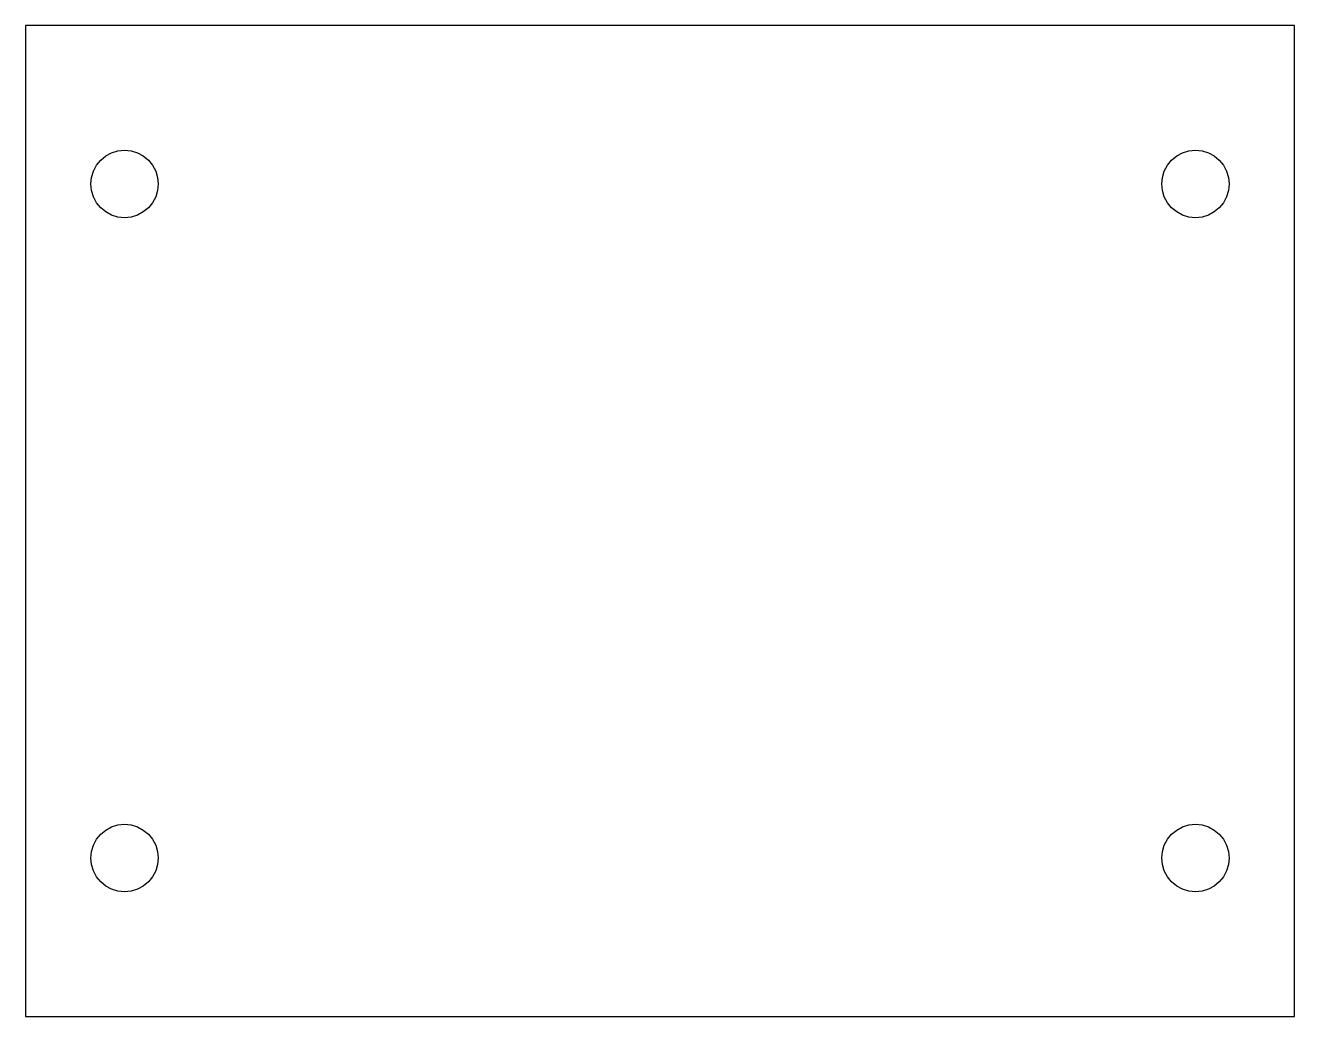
# Model space of a CAD drawing. Header units: metres. Extents: x -32 to 32, y -25 to 25.
import ezdxf

# ---------------------------------------------------------------- set-up
doc = ezdxf.new("R2010")
doc.units = ezdxf.units.M

msp = doc.modelspace()

# ---------------------------------------------------------------- linework, layer by layer
for p, q in [((32, 25), (-32, 25)), ((-32, 25), (-32, -25)), ((32, -25), (32, 25)), ((-27.9445, 18.4135), (-27.6506, 18.5706)), ((-27.6506, 18.5706), (-27.3317, 18.6673)), ((-27.3317, 18.6673), (-27, 18.7)), ((-27, 18.7), (-26.6683, 18.6673)), ((-26.6683, 18.6673), (-26.3494, 18.5706)), ((-26.3494, 18.5706), (-26.0555, 18.4135)), ((26.0555, 18.4135), (26.3494, 18.5706)), ((26.3494, 18.5706), (26.6683, 18.6673)), ((26.6683, 18.6673), (27, 18.7)), ((27, 18.7), (27.3317, 18.6673)), ((27.3317, 18.6673), (27.6506, 18.5706)), ((27.6506, 18.5706), (27.9445, 18.4135)), ((-28.5706, 17.6506), (-28.4135, 17.9445)), ((-28.4135, 17.9445), (-28.2021, 18.2021)), ((-28.2021, 18.2021), (-27.9445, 18.4135)), ((-26.0555, 18.4135), (-25.7979, 18.2021)), ((-25.7979, 18.2021), (-25.5865, 17.9445)), ((-25.5865, 17.9445), (-25.4294, 17.6506)), ((25.4294, 17.6506), (25.5865, 17.9445)), ((25.5865, 17.9445), (25.7979, 18.2021)), ((25.7979, 18.2021), (26.0555, 18.4135)), ((27.9445, 18.4135), (28.2021, 18.2021)), ((28.2021, 18.2021), (28.4135, 17.9445)), ((28.4135, 17.9445), (28.5706, 17.6506)), ((-28.7, 17), (-28.6673, 17.3317)), ((-28.6673, 17.3317), (-28.5706, 17.6506)), ((-25.4294, 17.6506), (-25.3327, 17.3317)), ((-25.3327, 17.3317), (-25.3, 17)), ((25.3, 17), (25.3327, 17.3317)), ((25.3327, 17.3317), (25.4294, 17.6506)), ((28.5706, 17.6506), (28.6673, 17.3317)), ((28.6673, 17.3317), (28.7, 17)), ((-28.6673, 16.6683), (-28.7, 17)), ((-28.5706, 16.3494), (-28.6673, 16.6683)), ((-25.3327, 16.6683), (-25.4294, 16.3494)), ((-25.3, 17), (-25.3327, 16.6683)), ((25.3327, 16.6683), (25.3, 17)), ((25.4294, 16.3494), (25.3327, 16.6683)), ((28.6673, 16.6683), (28.5706, 16.3494)), ((28.7, 17), (28.6673, 16.6683)), ((-28.4135, 16.0555), (-28.5706, 16.3494)), ((-28.2021, 15.7979), (-28.4135, 16.0555)), ((-25.5865, 16.0555), (-25.7979, 15.7979)), ((-25.4294, 16.3494), (-25.5865, 16.0555)), ((25.5865, 16.0555), (25.4294, 16.3494)), ((25.7979, 15.7979), (25.5865, 16.0555)), ((28.4135, 16.0555), (28.2021, 15.7979)), ((28.5706, 16.3494), (28.4135, 16.0555)), ((-27.9445, 15.5865), (-28.2021, 15.7979)), ((-27.6506, 15.4294), (-27.9445, 15.5865)), ((-27.3317, 15.3327), (-27.6506, 15.4294)), ((-26.3494, 15.4294), (-26.6683, 15.3327)), ((-26.0555, 15.5865), (-26.3494, 15.4294)), ((-25.7979, 15.7979), (-26.0555, 15.5865)), ((26.0555, 15.5865), (25.7979, 15.7979)), ((26.3494, 15.4294), (26.0555, 15.5865)), ((26.6683, 15.3327), (26.3494, 15.4294)), ((27.6506, 15.4294), (27.3317, 15.3327)), ((27.9445, 15.5865), (27.6506, 15.4294)), ((28.2021, 15.7979), (27.9445, 15.5865)), ((-27, 15.3), (-27.3317, 15.3327)), ((-26.6683, 15.3327), (-27, 15.3)), ((27, 15.3), (26.6683, 15.3327)), ((27.3317, 15.3327), (27, 15.3)), ((-27.6506, -15.4294), (-27.3317, -15.3327)), ((-27.3317, -15.3327), (-27, -15.3)), ((-27, -15.3), (-26.6683, -15.3327)), ((-26.6683, -15.3327), (-26.3494, -15.4294)), ((26.3494, -15.4294), (26.6683, -15.3327)), ((26.6683, -15.3327), (27, -15.3)), ((27, -15.3), (27.3317, -15.3327)), ((27.3317, -15.3327), (27.6506, -15.4294)), ((-28.4135, -16.0555), (-28.2021, -15.7979)), ((-28.2021, -15.7979), (-27.9445, -15.5865)), ((-27.9445, -15.5865), (-27.6506, -15.4294)), ((-26.3494, -15.4294), (-26.0555, -15.5865)), ((-26.0555, -15.5865), (-25.7979, -15.7979)), ((-25.7979, -15.7979), (-25.5865, -16.0555)), ((25.5865, -16.0555), (25.7979, -15.7979)), ((25.7979, -15.7979), (26.0555, -15.5865)), ((26.0555, -15.5865), (26.3494, -15.4294)), ((27.6506, -15.4294), (27.9445, -15.5865)), ((27.9445, -15.5865), (28.2021, -15.7979)), ((28.2021, -15.7979), (28.4135, -16.0555)), ((-28.6673, -16.6683), (-28.5706, -16.3494)), ((-28.5706, -16.3494), (-28.4135, -16.0555)), ((-25.5865, -16.0555), (-25.4294, -16.3494)), ((-25.4294, -16.3494), (-25.3327, -16.6683)), ((25.3327, -16.6683), (25.4294, -16.3494)), ((25.4294, -16.3494), (25.5865, -16.0555)), ((28.4135, -16.0555), (28.5706, -16.3494)), ((28.5706, -16.3494), (28.6673, -16.6683)), ((-28.7, -17), (-28.6673, -16.6683)), ((-28.6673, -17.3317), (-28.7, -17)), ((-25.3327, -16.6683), (-25.3, -17)), ((-25.3, -17), (-25.3327, -17.3317)), ((25.3, -17), (25.3327, -16.6683)), ((25.3327, -17.3317), (25.3, -17)), ((28.6673, -16.6683), (28.7, -17)), ((28.7, -17), (28.6673, -17.3317)), ((-28.5706, -17.6506), (-28.6673, -17.3317)), ((-28.4135, -17.9445), (-28.5706, -17.6506)), ((-25.4294, -17.6506), (-25.5865, -17.9445)), ((-25.3327, -17.3317), (-25.4294, -17.6506)), ((25.4294, -17.6506), (25.3327, -17.3317)), ((25.5865, -17.9445), (25.4294, -17.6506)), ((28.5706, -17.6506), (28.4135, -17.9445)), ((28.6673, -17.3317), (28.5706, -17.6506)), ((-28.2021, -18.2021), (-28.4135, -17.9445)), ((-27.9445, -18.4135), (-28.2021, -18.2021)), ((-27.6506, -18.5706), (-27.9445, -18.4135)), ((-26.0555, -18.4135), (-26.3494, -18.5706)), ((-25.7979, -18.2021), (-26.0555, -18.4135)), ((-25.5865, -17.9445), (-25.7979, -18.2021)), ((25.7979, -18.2021), (25.5865, -17.9445)), ((26.0555, -18.4135), (25.7979, -18.2021)), ((26.3494, -18.5706), (26.0555, -18.4135)), ((27.9445, -18.4135), (27.6506, -18.5706)), ((28.2021, -18.2021), (27.9445, -18.4135)), ((28.4135, -17.9445), (28.2021, -18.2021)), ((-27.3317, -18.6673), (-27.6506, -18.5706)), ((-27, -18.7), (-27.3317, -18.6673)), ((-26.6683, -18.6673), (-27, -18.7)), ((-26.3494, -18.5706), (-26.6683, -18.6673)), ((26.6683, -18.6673), (26.3494, -18.5706)), ((27, -18.7), (26.6683, -18.6673)), ((27.3317, -18.6673), (27, -18.7)), ((27.6506, -18.5706), (27.3317, -18.6673)), ((-32, -25), (32, -25))]:
    msp.add_line(p, q)

doc.saveas('drawing.dxf')
